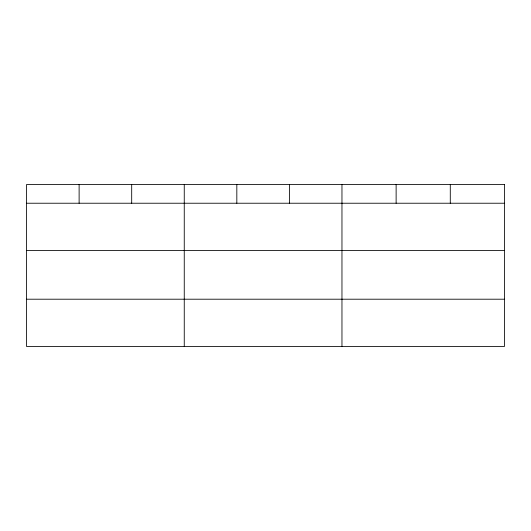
<?xml version="1.0" encoding="UTF-8"?>
<svg xmlns="http://www.w3.org/2000/svg" width="531" height="531" viewBox="0 0 531 531"><rect width="100%" height="100%" fill="white"/><g stroke="black" fill="none" stroke-linecap="round" stroke-linejoin="round"><path stroke-width="0.8" d="M26.55 203.227L504.45 203.227M26.55 250.499L504.45 250.499M26.55 299.205L504.45 299.205M450.288 184.522L450.288 203.227M396.126 184.522L396.126 203.227M341.964 184.522L341.964 346.477M289.395 184.522L289.395 203.227M236.826 184.522L236.826 203.227M184.257 184.522L184.257 346.477M131.688 184.522L131.688 203.227M79.119 184.522L79.119 203.227M504.45 184.522L26.55 184.522L26.55 346.477L504.45 346.477L504.45 184.522"/></g></svg>
